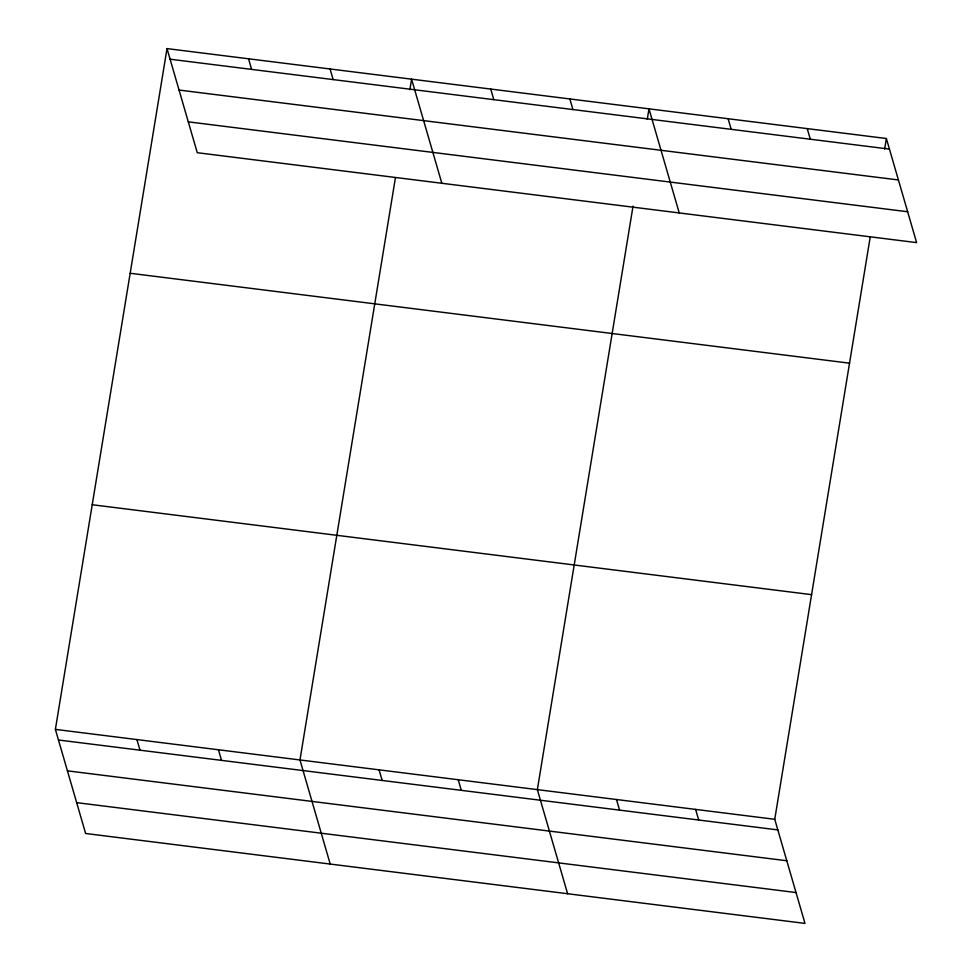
<?xml version="1.0" encoding="UTF-8"?>
<svg xmlns="http://www.w3.org/2000/svg" width="972" height="972" viewBox="0 0 972 972"><rect width="100%" height="100%" fill="white"/><g stroke="black" fill="none" stroke-linecap="round" stroke-linejoin="round"><path stroke-width="1.46" d="M870.159 237.362L774.745 819.299L804.986 923.4L85.633 833.49L55.38 729.389L167.014 48.6L886.367 138.51L916.62 242.611L197.255 152.701L167.014 48.6M395.385 178.022L299.971 759.958L330.213 864.059M409.88 89.655L411.593 79.169L441.835 183.271M633.027 206.198L537.358 789.629L567.599 893.73M647.267 119.325L648.98 108.84L679.234 212.941M884.654 148.995L886.367 138.51M170.1 59.207L889.453 149.117M179.067 90.056L898.42 179.966M188.301 121.84L907.654 211.75M130.175 273.266L849.528 363.176M92.219 504.735L811.584 594.645M55.38 729.389L774.745 819.299M58.466 739.996L777.819 829.906M67.433 770.845L786.785 860.755M76.667 802.641L796.019 892.551M807.246 128.62L810.32 139.227M728.113 118.73L731.199 129.337M569.859 98.95L572.933 109.557M490.726 89.059L493.812 99.666M695.612 809.409L698.698 820.016M616.479 799.519L619.565 810.126M330.067 68.976L333.153 79.583M458.225 779.738L461.299 790.345M248.54 58.794L251.627 69.401M379.092 769.848L382.178 780.455M218.433 749.777L221.519 760.371M136.906 739.583L139.992 750.19"/></g></svg>
